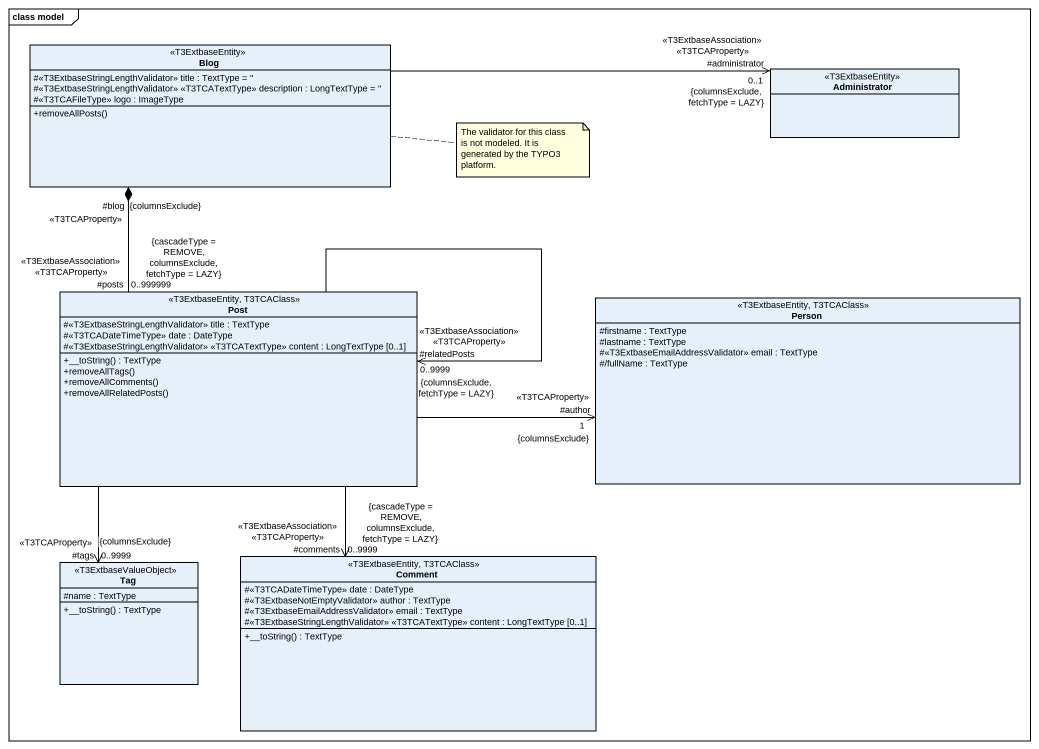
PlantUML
@startuml
mainframe class model
hide circle
hide empty members
skinparam classAttributeIconSize 0
class Blog <<T3ExtbaseEntity>> {
  #<<T3ExtbaseStringLengthValidator>> title : TextType = ''
  #<<T3ExtbaseStringLengthValidator>> <<T3TCATextType>> description : LongTextType = ''
  #<<T3TCAFileType>> logo : ImageType
  +removeAllPosts()
}
class Administrator <<T3ExtbaseEntity>>
class Post <<T3ExtbaseEntity, T3TCAClass>> {
  #<<T3ExtbaseStringLengthValidator>> title : TextType
  #<<T3TCADateTimeType>> date : DateType
  #<<T3ExtbaseStringLengthValidator>> <<T3TCATextType>> content : LongTextType [0..1]
  +__toString() : TextType
  +removeAllTags()
  +removeAllComments()
  +removeAllRelatedPosts()
}
class "Person" as Person_ <<T3ExtbaseEntity, T3TCAClass>> {
  #firstname : TextType
  #lastname : TextType
  #<<T3ExtbaseEmailAddressValidator>> email : TextType
  #/fullName : TextType
}
class Tag <<T3ExtbaseValueObject>> {
  #name : TextType
  +__toString() : TextType
}
class Comment <<T3ExtbaseEntity, T3TCAClass>> {
  #<<T3TCADateTimeType>> date : DateType
  #<<T3ExtbaseNotEmptyValidator>> author : TextType
  #<<T3ExtbaseEmailAddressValidator>> email : TextType
  #<<T3ExtbaseStringLengthValidator>> <<T3TCATextType>> content : LongTextType [0..1]
  +__toString() : TextType
}
Blog -right-> "#administrator\n0..1\n<<T3ExtbaseAssociation>> <<T3TCAProperty>>\n{columnsExclude, fetchType = LAZY}" Administrator
Blog "#blog\n<<T3TCAProperty>>\n{columnsExclude}" *-- "0..999999\n#posts\n<<T3ExtbaseAssociation>> <<T3TCAProperty>>\n{cascadeType = REMOVE, columnsExclude, fetchType = LAZY}" Post
Post --> "#relatedPosts\n0..9999\n<<T3ExtbaseAssociation>> <<T3TCAProperty>>\n{columnsExclude, fetchType = LAZY}" Post
Post -right-> "#author\n1\n<<T3TCAProperty>>\n{columnsExclude}" Person_
Post --> "0..9999\n#tags\n<<T3TCAProperty>>\n{columnsExclude}" Tag
Post --> "#comments\n0..9999\n<<T3ExtbaseAssociation>> <<T3TCAProperty>>\n{cascadeType = REMOVE, columnsExclude, fetchType = LAZY}" Comment
note right of Blog : The validator for this class is not modeled. It is generated by the TYPO3 platform.
@enduml
